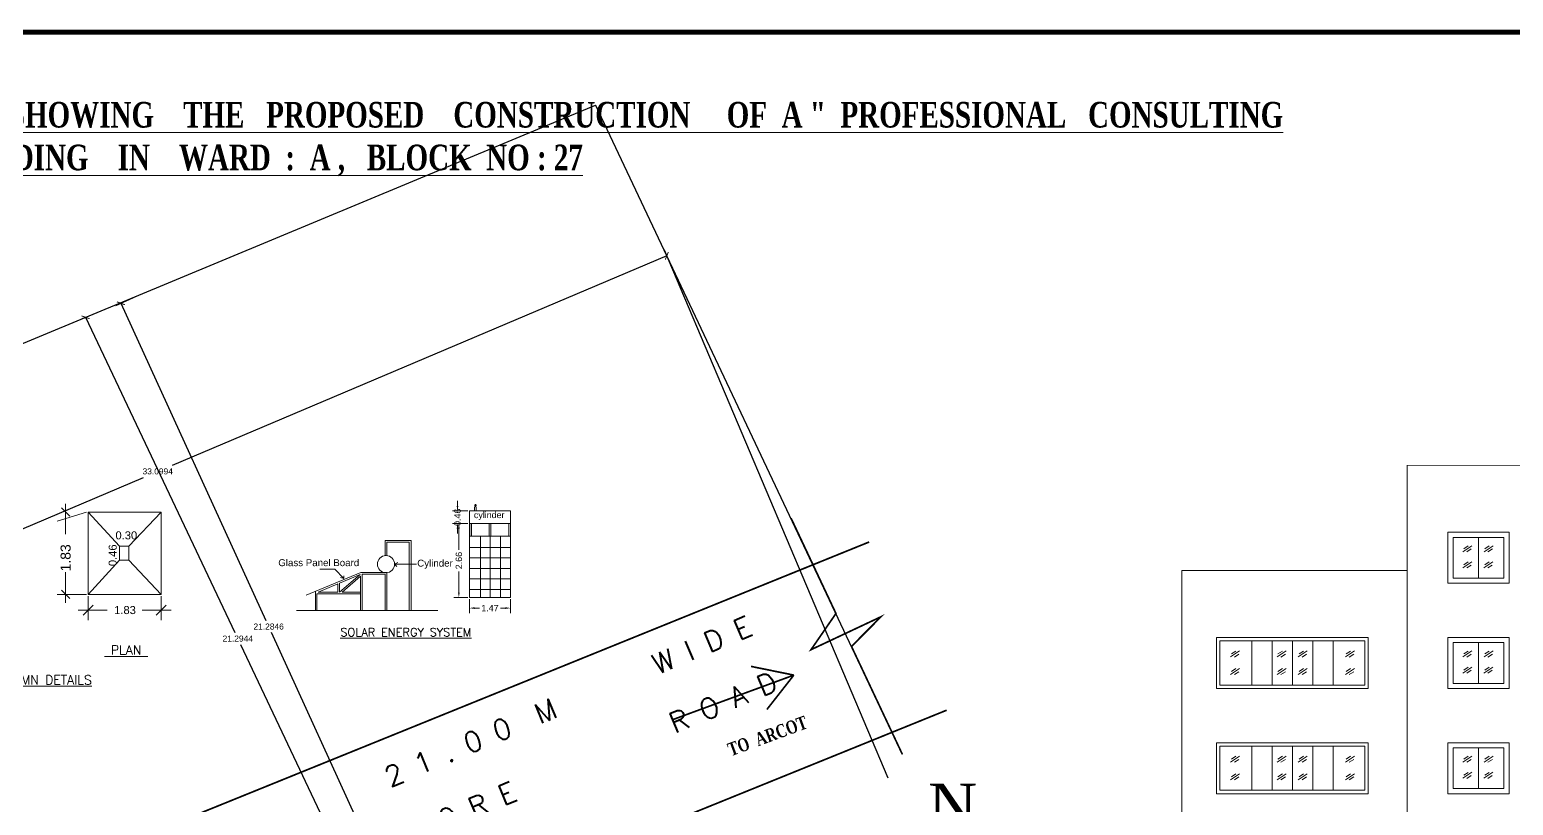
# Model space of a CAD drawing. Header units: metres. Extents: x -1560823 to -1560091, y 43631 to 43698.
# Drawn here: x -1560464.75 to -1560420.34, y 43671.47 to 43694.69 of the extents above; entities that cross this region are included whole.
import ezdxf

# ---------------------------------------------------------------- set-up
doc = ezdxf.new("R2010")
doc.units = ezdxf.units.M
doc.header["$LTSCALE"] = 750
doc.header["$MEASUREMENT"] = 0
doc.header["$PDMODE"] = 35
doc.header["$PDSIZE"] = 50
doc.layers.get('0').update_dxf_attribs({"lineweight": 5})
doc.layers.get('Defpoints').update_dxf_attribs({"lineweight": 0})
doc.layers.add('ROAD_WIDTH', color=2, linetype='Continuous', lineweight=0)
doc.layers.add('SURRENDER_ROAD_WIDTH', color=2, linetype='Continuous')
doc.styles.add('56', font='romant.shx')
doc.styles.add('ROMANS', font='romans__.ttf', dxfattribs={"width": 0.75})
doc.styles.get("Standard").update_dxf_attribs({"font": 'arial.ttf'})
doc.styles.add('tnr', font='times.ttf', dxfattribs={"height": 21.12})
doc.dimstyles.get("Standard").update_dxf_attribs({"dimtxt": 0.18, "dimasz": 0.18, "dimexe": 0.18, "dimexo": 0.0625, "dimgap": 0.09, "dimtad": 1, "dimtih": 1, "dimtoh": 1, "dimdec": 4, "dimzin": 0, "dimdsep": 46, "dimtxsty": 'Standard', "dimblk": 'ARCHTICK', "dimcen": 0.09, "dimadec": 0, "dimazin": 0, "dimtfac": 1, "dimtdec": 4, "dimtofl": 0, "dimtmove": 0, "dimatfit": 3, "dimldrblk": 'ARCHTICK', "dimfxl": 0, "dimtolj": 1, "dimtzin": 0, "dimarcsym": 0})

# ---------------------------------------------------------------- blocks, each defined once
blk = doc.blocks.new('_ArchTick')
at = {"color": 0, "linetype": 'ByBlock', "const_width": 0.15}
blk.add_lwpolyline([(-0.5, -0.5), (0.5, 0.5)], dxfattribs=at)
blk = doc.blocks.new('*D263')
at = {"layer": 'Defpoints', "color": 0}
for p in [(-1560463.07988674, 43686.08068696701), (-1560453.9642092, 43666.8360890093), (-1560453.9642092, 43666.8360890093)]:
    blk.add_point(p, dxfattribs=at)
at = {"layer": 'ROAD_WIDTH', "color": 0, "lineweight": -2}
for p, q in [((-1560463.136370565, 43686.05393201312), (-1560463.242560155, 43686.00363269971)), ((-1560463.07988674, 43686.08068696689), (-1560458.608210869, 43676.64029112598)), ((-1560453.9642092, 43666.8360890093), (-1560458.435885071, 43676.27648485033)), ((-1560453.907725376, 43666.8628439632), (-1560453.801535786, 43666.91314327658))]:
    blk.add_line(p, q, dxfattribs=at)
at = {"layer": 'ROAD_WIDTH', "color": 0, "lineweight": -2, "xscale": 0.18, "yscale": 0.18, "zscale": 0.18}
for p, rotation in [((-1560463.07988674, 43686.08068696689), 115.345726937359), ((-1560453.9642092, 43666.8360890093), 295.3457269373592)]:
    blk.add_blockref('_ArchTick', p, dxfattribs=dict(at, rotation=rotation))
at = {"layer": 'ROAD_WIDTH', "color": 0, "insert": (-1560458.52204797, 43676.45838798837), "char_height": 0.18, "attachment_point": 5}
blk.add_mtext('\\A1;21.2944', dxfattribs=at)
blk = doc.blocks.new('*D265')
at = {"layer": 'Defpoints', "color": 0}
for p in [(-1560445.679648908, 43687.91992029198), (-1560439.031038179, 43672.22405575994), (-1560469.508850768, 43659.31396015103)]:
    blk.add_point(p, dxfattribs=at)
at = {"layer": 'SURRENDER_ROAD_WIDTH', "color": 0, "lineweight": -2}
for p, q in [((-1560439.055415719, 43672.2816056126), (-1560445.749856224, 43688.08566386753)), ((-1560445.679648908, 43687.91992029198), (-1560460.48897815, 43681.6468370168)), ((-1560476.157461497, 43675.00982468307), (-1560461.348132255, 43681.28290795826)), ((-1560469.533228308, 43659.37151000368), (-1560476.227668813, 43675.17556825862))]:
    blk.add_line(p, q, dxfattribs=at)
at = {"layer": 'SURRENDER_ROAD_WIDTH', "color": 0, "lineweight": -2, "xscale": 0.18, "yscale": 0.18, "zscale": 0.18}
for p, rotation in [((-1560445.679648908, 43687.91992029198), 22.95702829936575), ((-1560476.157461497, 43675.00982468307), 202.9570282993657)]:
    blk.add_blockref('_ArchTick', p, dxfattribs=dict(at, rotation=rotation))
at = {"layer": 'SURRENDER_ROAD_WIDTH', "color": 0, "insert": (-1560460.918555202, 43681.46487248758), "char_height": 0.18, "attachment_point": 5}
blk.add_mtext('\\A1;33.0994', dxfattribs=at)
blk = doc.blocks.new('*D267')
at = {"layer": 'Defpoints', "color": 0}
for p in [(-1560461.490469081, 43686.74201273301), (-1560452.645929451, 43667.38203571411), (-1560453.176352933, 43667.13971355101)]:
    blk.add_point(p, dxfattribs=at)
at = {"layer": 'SURRENDER_ROAD_WIDTH', "color": 0, "lineweight": -2}
for p, q in [((-1560461.547317602, 43686.71604167948), (-1560462.184616304, 43686.42489393566)), ((-1560462.020892563, 43686.49969056994), (-1560457.681724578, 43677.00160519825)), ((-1560453.176352933, 43667.13971355101), (-1560457.515520919, 43676.63779892258)), ((-1560452.702777972, 43667.35606466058), (-1560453.340076674, 43667.06491691676))]:
    blk.add_line(p, q, dxfattribs=at)
at = {"layer": 'SURRENDER_ROAD_WIDTH', "color": 0, "lineweight": -2, "xscale": 0.18, "yscale": 0.18, "zscale": 0.18}
for p, rotation in [((-1560462.020892563, 43686.49969056994), 114.5531294589493), ((-1560453.176352933, 43667.13971355101), 294.5531294589493)]:
    blk.add_blockref('_ArchTick', p, dxfattribs=dict(at, rotation=rotation))
at = {"layer": 'SURRENDER_ROAD_WIDTH', "color": 0, "insert": (-1560457.598622748, 43676.81970206064), "char_height": 0.18, "attachment_point": 5}
blk.add_mtext('\\A1;21.2846', dxfattribs=at)
blk = doc.blocks.new('A$C42f8ecb2')
at = {"color": 0}
for points in [[(10.94115684134886, 7.408480594138383), (0, 0.0868800775206182)], [(1.052509036962874, 3.763288737129181), (6.434443306294267, 7.246967571962157)], [(4.737596922015653, 0), (10.11953119134705, 3.483678834832971)]]:
    blk.add_lwpolyline(points, dxfattribs=at)
blk = doc.blocks.new('A$C3354699B')
at = {"linetype": 'ByBlock', "ltscale": 0.5}
for p, q in [((6.507875777117988, 4.866514780895614), (6.507875777117988, 5.046514780895676)), ((6.87815043267983, 4.686514780895663), (6.327875777118149, 4.686514780895663)), ((6.87815043267983, 4.230322780895106), (6.327875777118149, 4.230322780895106)), ((6.507875777117988, 4.050322780895156), (6.507875777117988, 3.870322780895093)), ((6.556894036341872, 4.050322780895156), (6.556894036341872, 3.290363053746998)), ((6.556894036341872, 1.74920278089621), (6.556894036341872, 2.509162508044369)), ((6.87815043267983, 1.569202780896261), (6.376894036342037, 1.569202780896261)), ((6.94065043267983, 1.506702780896261), (6.94065043267983, 1.00961101540929)), ((7.120650432679668, 1.18961101540924), (7.29768352093879, 1.18961101540924)), ((8.2305010566738, 1.18961101540924), (8.053467968414678, 1.18961101540924)), ((8.410501056673638, 1.506702780896261), (8.410501056673638, 1.00961101540929))]:
    blk.add_line(p, q, dxfattribs=at)
for p, q in [((7.112893323384013, 4.896064847569392), (7.206671547673977, 4.896064847569392)), ((7.122123835096318, 4.686514780895663), (7.122123835096318, 4.81863639768369)), ((7.152536635095202, 4.849049197683484), (7.152536635095202, 4.929360966822856)), ((7.182949435096318, 4.686514780895663), (7.182949435096318, 4.81863639768369)), ((6.94065043267983, 1.569202780896261), (6.94065043267983, 4.686514780895663)), ((6.94065043267983, 4.686514780895663), (8.410501056673638, 4.686514780895663)), ((8.410501056673638, 1.569202780896261), (8.410501056673638, 4.686514780895663)), ((6.94065043267983, 4.230322780895106), (8.410501056673638, 4.230322780895106)), ((8.410501056673638, 3.774130780894551), (6.94065043267983, 3.774130780894551)), ((6.946691752534705, 4.230322780895106), (6.946691752534705, 3.774130780894551)), ((7.007517352534705, 4.230322780895106), (7.007517352534705, 3.774130780894551)), ((7.337891351554389, 1.569202780896261), (7.337891351554389, 3.774130780894551)), ((7.648183604605536, 4.230322780895106), (7.648183604605536, 3.774130780894551)), ((7.686563850682433, 1.569202780896261), (7.686563850682433, 3.774130780894551)), ((7.709009204605536, 4.230322780895106), (7.709009204605536, 3.774130780894551)), ((8.050395608182953, 1.569202780896261), (8.050395608182953, 3.774130780894551)), ((8.349675456673639, 4.230322780895106), (8.349675456673639, 3.774130780894551)), ((8.410501056673638, 4.230322780895106), (8.410501056673638, 3.774130780894551)), ((3.904013499452958, 3.620511335061904), (4.834920468430028, 3.620511335061904)), ((3.904013499452958, 3.620511335061904), (3.904013499452958, 3.073453524083902)), ((3.964839099445272, 3.559685735065044), (3.964839099445272, 3.073453524083902)), ((3.964839099445272, 3.559685735065044), (4.774094868434076, 3.559685735065044)), ((4.774094868434076, 1.100307298311577), (4.774094868434076, 3.559685735065044)), ((4.834920468430028, 1.100307298311577), (4.834920468430028, 3.620511335061904)), ((6.94065043267983, 3.369970368960707), (8.410501056673638, 3.369970368960707)), ((4.36198024612258, 2.827298805817348), (4.244354526887946, 2.770408461312741)), ((4.244354526887946, 2.770408461312741), (5.026118685565958, 2.770408461312741)), ((4.244354526887946, 2.770408461312741), (4.32664317774379, 2.688119810462353)), ((6.94065043267983, 3.003374460892587), (8.410501056673638, 3.003374460892587)), ((3.030597236046558, 2.471235218741071), (1.065774315571615, 1.655053999479036)), ((2.087880036971, 2.58597335919637), (1.556634407167621, 2.58597335919637)), ((2.413581209272706, 2.260272186886481), (2.087880036971, 2.58597335919637)), ((3.006478628622062, 2.395351694069518), (2.262439454021659, 2.086280177050298)), ((2.262439454021659, 1.766745317316575), (3.006478628622062, 2.395351694069518)), ((2.301116992403875, 2.29448222143162), (2.413581209272706, 2.260272186886481)), ((2.354961724537133, 1.766745317316575), (3.019173215657247, 2.343733143084476)), ((2.413581209272706, 2.260272186886481), (2.413581209272706, 2.34875194649373)), ((3.019173215657247, 2.343733143084476), (3.019173215657247, 1.100307298311577)), ((3.964839099445272, 2.471235218741071), (3.030597236046558, 2.471235218741071)), ((3.904013499452958, 2.41040961873875), (3.079998815644103, 2.41040961873875)), ((3.079998815644103, 2.41040961873875), (3.079998815644103, 1.100307298311577)), ((3.904013499452958, 1.100307298311577), (3.904013499452958, 2.41040961873875)), ((3.964839099445272, 1.100307298311577), (3.964839099445272, 2.471235218741071)), ((6.94065043267983, 2.620115252245227), (8.410501056673638, 2.620115252245227)), ((6.94065043267983, 2.236856043599686), (8.410501056673638, 2.236856043599686)), ((1.395411203552612, 1.100307298311577), (1.395411203552612, 1.79198411890172)), ((1.444880092391938, 1.100307298311577), (1.444880092391938, 1.705919717316078)), ((1.444880092391938, 1.705919717316078), (3.019173215657247, 1.705919717316078)), ((2.201613854022979, 2.061013415424326), (1.493211491555484, 1.766745317316575)), ((1.493211491555484, 1.766745317316575), (2.201613854022979, 1.766745317316575)), ((2.201613854022979, 1.766745317316575), (2.201613854022979, 2.061013415424326)), ((2.262439454021659, 1.766745317316575), (2.262439454021659, 2.086280177050298)), ((2.354961724537133, 1.766745317316575), (3.019173215657247, 1.766745317316575)), ((6.94065043267983, 1.853596834953235), (8.410501056673638, 1.853596834953235)), ((0.7113845740195757, 1.100307298311577), (5.805560150598465, 1.100307298311577)), ((6.94065043267983, 1.569202780896261), (8.410501056673638, 1.569202780896261))]:
    blk.add_line(p, q)
blk.add_circle((3.93431377519937, 2.770408461312741), 0.3100407516891957)
blk.add_arc((7.152536635095202, 4.81863639768369), 0.0304128000000069, 0, 180)
for points in [[(6.477875777117788, 4.866514780895614), (6.537875777117732, 4.866514780895614), (6.507875777117988, 4.686514780895663)], [(6.477875777117788, 4.050322780895156), (6.537875777117732, 4.050322780895156), (6.507875777117988, 4.230322780895106)], [(6.526894036341673, 4.050322780895156), (6.586894036342072, 4.050322780895156), (6.556894036341872, 4.230322780895106)], [(6.526894036341673, 1.74920278089621), (6.586894036342072, 1.74920278089621), (6.556894036341872, 1.569202780896261)], [(7.120650432679668, 1.219611015409211), (7.120650432679668, 1.159611015409268), (6.94065043267983, 1.18961101540924)], [(8.2305010566738, 1.219611015409211), (8.2305010566738, 1.159611015409268), (8.410501056673638, 1.18961101540924)]]:
    blk.add_solid(points, dxfattribs=at)
at = {"color": 4}
for s, height, p in [('cylinder', 0.228096, (7.099133796832574, 4.428002629177058)), ('Glass Panel Board', 0.25, (0.0582405277618818, 2.698732932998951)), ('Cylinder', 0.25, (5.057843952111396, 2.681533337068115))]:
    blk.add_text(s, height=height, dxfattribs=at).set_placement(p)
at = {"color": 2, "style": '56'}
blk.add_text('%%USOLAR ENERGY SYSTEM', height=0.3, dxfattribs=at).set_placement((2.289336637169979, 0.1705600762378481))
at = {"linetype": 'ByBlock', "ltscale": 0.5, "char_height": 0.23, "attachment_point": 5, "rotation": 90}
for s, insert in [('\\A1;0.46', (6.507875777117988, 4.458418780895499)), ('\\A1;2.66', (6.556894036341872, 2.899762780895798))]:
    blk.add_mtext(s, dxfattribs=dict(at, insert=insert))
at = {"linetype": 'ByBlock', "ltscale": 0.5, "insert": (7.675575744676733, 1.18961101540924), "char_height": 0.23, "attachment_point": 5}
blk.add_mtext('\\A1;1.47', dxfattribs=at)
blk = doc.blocks.new('A$C5F8D0856')
at = {"color": 7, "ltscale": 3}
blk.add_blockref('A$C3354699B', (-8.168667591e-07, 0.0102213166223919), dxfattribs=at)
blk = doc.blocks.new('_Oblique')
at = {"color": 0, "linetype": 'ByBlock', "lineweight": -2}
blk.add_line((-0.5, -0.5), (0.5, 0.5), dxfattribs=at)

msp = doc.modelspace()

# ---------------------------------------------------------------- linework, layer by layer
at = {"color": 0}
for p, q in [((-1560423.514793893, 43678.49870787741), (-1560423.514793893, 43681.64969774694)), ((-1560423.514793893, 43668.66457013957), (-1560423.514793893, 43681.64969774694)), ((-1560463.004574467, 43680.24889058083), (-1560460.812377598, 43680.24889058083)), ((-1560463.004574467, 43680.24889058083), (-1560463.004574467, 43677.78116010183)), ((-1560462.064672447, 43679.22399712407), (-1560463.004574467, 43680.24889058083)), ((-1560461.784978371, 43679.22399712407), (-1560460.812377598, 43680.24889058083)), ((-1560460.812377598, 43677.78116010183), (-1560460.812377598, 43680.24889058083)), ((-1560462.064672447, 43678.80605355859), (-1560463.004574467, 43677.78116010183)), ((-1560461.784978371, 43678.80605355859), (-1560460.812377598, 43677.78116010183)), ((-1560430.26306466, 43668.66457013957), (-1560430.26306466, 43678.49870787741)), ((-1560463.004574467, 43677.78116010183), (-1560460.812377598, 43677.78116010183)), ((-1560429.22255262, 43674.96654987855), (-1560429.22255262, 43676.49122239606)), ((-1560424.679734955, 43674.96654987855), (-1560424.679734955, 43676.49122239606)), ((-1560441.876952418, 43675.36565097672), (-1560445.505900621, 43674.0307116976)), ((-1560424.679734955, 43674.96654987855), (-1560429.22255262, 43674.96654987855)), ((-1560429.22255262, 43671.81556000907), (-1560429.22255262, 43673.34023252656)), ((-1560424.679734955, 43671.81556000907), (-1560424.679734955, 43673.34023252656)), ((-1560424.679734955, 43671.81556000907), (-1560429.22255262, 43671.81556000907))]:
    msp.add_line(p, q, dxfattribs=at)
at = {"color": 0, "linetype": 'ByBlock', "ltscale": 0.5}
for p, q in [((-1560463.048498472, 43680.24889058083), (-1560463.924541889, 43679.97336727491)), ((-1560463.674973677, 43680.49845879272), (-1560463.674973677, 43679.58529752222)), ((-1560463.674973677, 43677.53159188993), (-1560463.674973677, 43678.44475316044)), ((-1560463.048498472, 43677.78116010183), (-1560463.924541889, 43677.78116010183))]:
    msp.add_line(p, q, dxfattribs=at)
at = {"color": 0, "linetype": 'ByBlock'}
for p, q in [((-1560463.004574467, 43677.72845129549), (-1560463.004574467, 43677.01144711346)), ((-1560460.812377598, 43677.72845129549), (-1560460.812377598, 43677.01144711346)), ((-1560463.304056321, 43677.31092896772), (-1560462.427488666, 43677.31092896772)), ((-1560460.512895744, 43677.31092896772), (-1560461.389463399, 43677.31092896772))]:
    msp.add_line(p, q, dxfattribs=at)
at = {"color": 0, "const_width": 0.15246725175}
msp.add_lwpolyline([(-1560474.096990783, 43694.61732945777), (-1560381.22993415, 43694.61732945777), (-1560381.141948935, 43630.61959695968), (-1560474.009005568, 43630.61959695968)], close=True, dxfattribs=at)
at = {"color": 0}
for points, const_width in [([(-1560423.514793893, 43681.64969774694), (-1560414.980146832, 43681.64969774694)], 0.025411208625), ([(-1560423.514793893, 43678.49870787741), (-1560423.514793893, 43681.64969774694)], 0.025411208625), ([(-1560430.26306466, 43678.49870787741), (-1560423.514793893, 43678.49870787741)], 0.025411208625), ([(-1560430.26306466, 43678.49870787741), (-1560430.26306466, 43668.66457013957)], 0.025411208625), ([(-1560423.514793893, 43678.49870787741), (-1560423.514793893, 43671.10404616757)], 0.025411208625), ([(-1560441.876952418, 43675.36565097672), (-1560443.040829917, 43675.60281322607), (-1560443.15818112, 43675.62672577294)], 0.05082241724999999), ([(-1560442.920878619, 43674.98163389696), (-1560445.505900621, 43674.0307116976), (-1560441.876952418, 43675.36565097672)], 0.05082241724999999), ([(-1560442.920878619, 43674.98163389696), (-1560442.920878619, 43674.98163389696), (-1560445.505900621, 43674.0307116976), (-1560441.876952418, 43675.36565097672)], 0.05082241724999999), ([(-1560441.876952418, 43675.36565097672), (-1560442.609695272, 43674.43080089429), (-1560442.683576119, 43674.33654202097)], 0.05082241724999999)]:
    msp.add_lwpolyline(points, dxfattribs=dict(at, const_width=const_width))
at = {"color": 0, "ltscale": 500, "const_width": 0.05082241724999999}
for points in [[(-1560438.626890906, 43672.99106950063), (-1560440.15173528, 43676.22449785035), (-1560439.266297094, 43677.11409188058), (-1560441.362603271, 43676.12714026326), (-1560440.615941503, 43677.21048171786), (-1560441.958600081, 43680.06231702993)], [(-1560439.623691842, 43679.35145057111), (-1560473.481274124, 43665.62283064141)], [(-1560437.303542344, 43674.31457326352), (-1560446.02482511, 43670.77825530073)]]:
    msp.add_lwpolyline(points, dxfattribs=at)
at = {"color": 0}
for points in [[(-1560422.29581223, 43679.64221226556), (-1560420.466205209, 43679.64221226556)], [(-1560421.38100872, 43679.48974501382), (-1560421.38100872, 43678.27000699982)], [(-1560429.22255262, 43676.49122239606), (-1560424.679734955, 43676.49122239606)], [(-1560428.170881802, 43676.38957756156), (-1560428.170881802, 43675.06819471305)], [(-1560427.561012795, 43676.38957756156), (-1560427.561012795, 43675.06819471305)], [(-1560426.951143788, 43676.38957756156), (-1560426.951143788, 43675.06819471305)], [(-1560426.341274781, 43676.38957756156), (-1560426.341274781, 43675.06819471305)], [(-1560425.731405774, 43676.38957756156), (-1560425.731405774, 43675.06819471305)], [(-1560421.38100872, 43676.33875514432), (-1560421.38100872, 43675.11901713029)], [(-1560429.22255262, 43673.34023252656), (-1560424.679734955, 43673.34023252656)], [(-1560428.170881802, 43673.23858769205), (-1560428.170881802, 43671.91720484356)], [(-1560427.561012795, 43673.23858769205), (-1560427.561012795, 43671.91720484356)], [(-1560426.951143788, 43673.23858769205), (-1560426.951143788, 43671.91720484356)], [(-1560426.341274781, 43673.23858769205), (-1560426.341274781, 43671.91720484356)], [(-1560425.731405774, 43673.23858769205), (-1560425.731405774, 43671.91720484356)], [(-1560421.38100872, 43673.18776527482), (-1560421.38100872, 43671.96802726081)]]:
    msp.add_lwpolyline(points, dxfattribs=at)
for points in [[(-1560422.29581223, 43679.64221226556), (-1560420.466205209, 43679.64221226556), (-1560420.466205209, 43678.11753974806), (-1560422.29581223, 43678.11753974806)], [(-1560422.143344978, 43679.48974501382), (-1560420.618672461, 43679.48974501382), (-1560420.618672461, 43678.27000699982), (-1560422.143344978, 43678.27000699982)], [(-1560429.22255262, 43674.96654987855), (-1560424.679734955, 43674.96654987855), (-1560424.679734955, 43676.49122239606), (-1560429.22255262, 43676.49122239606)], [(-1560429.120907786, 43675.06819471305), (-1560424.78137979, 43675.06819471305), (-1560424.78137979, 43676.38957756156), (-1560429.120907786, 43676.38957756156)], [(-1560422.29581223, 43676.49122239606), (-1560420.466205209, 43676.49122239606), (-1560420.466205209, 43674.96654987855), (-1560422.29581223, 43674.96654987855)], [(-1560422.143344978, 43676.33875514432), (-1560420.618672461, 43676.33875514432), (-1560420.618672461, 43675.11901713029), (-1560422.143344978, 43675.11901713029)], [(-1560429.22255262, 43671.81556000907), (-1560424.679734955, 43671.81556000907), (-1560424.679734955, 43673.34023252656), (-1560429.22255262, 43673.34023252656)], [(-1560429.120907786, 43671.91720484356), (-1560424.78137979, 43671.91720484356), (-1560424.78137979, 43673.23858769205), (-1560429.120907786, 43673.23858769205)], [(-1560422.29581223, 43673.34023252656), (-1560420.466205209, 43673.34023252656), (-1560420.466205209, 43671.81556000907), (-1560422.29581223, 43671.81556000907)], [(-1560422.143344978, 43673.18776527482), (-1560420.618672461, 43673.18776527482), (-1560420.618672461, 43671.96802726081), (-1560422.143344978, 43671.96802726081)]]:
    msp.add_lwpolyline(points, close=True, dxfattribs=at)
at = {"color": 0, "linetype": 'ByBlock', "ltscale": 0.5}
msp.add_lwpolyline([(-1560462.064672447, 43678.80605355859), (-1560461.784978371, 43678.80605355859), (-1560461.784978371, 43679.22399712407), (-1560462.064672447, 43679.22399712407)], close=True, dxfattribs=at)
at = {"layer": 'ROAD_WIDTH'}
msp.add_lwpolyline([(-1560478.379154712, 43679.71495920897), (-1560447.81569603, 43692.43181975872), (-1560438.938417894, 43673.65166163319), (-1560446.02482511, 43670.77825530075), (-1560449.692368729, 43669.21546696731), (-1560449.692368729, 43669.21546696731), (-1560469.586253694, 43661.06375159064)], close=True, dxfattribs=at)
at = {"layer": 'SURRENDER_ROAD_WIDTH'}
msp.add_lwpolyline([(-1560469.330584389, 43660.54833096516), (-1560478.379154712, 43679.71495920897), (-1560447.81569603, 43692.43181975872), (-1560438.938417894, 43673.65166163322), (-1560446.02482511, 43670.77825530071), (-1560449.692368729, 43669.21546696731), (-1560449.692368727, 43668.60559796114), (-1560454.974570733, 43666.41735686488)], close=True, dxfattribs=at)

# ---------------------------------------------------------------- block references
at = {"color": 0, "lineweight": 50, "ltscale": 35, "xscale": 0.83189403958044, "yscale": 0.83189403958044, "zscale": 0.83189403958044}
msp.add_blockref('A$C5F8D0856', (-1560457.358699074, 43676.37474318794), dxfattribs=at)
at = {"color": 0, "linetype": 'ByBlock', "ltscale": 0.5, "xscale": 0.2495682118741319, "yscale": 0.2495682118741319, "zscale": 0.2495682118741319}
for p, rotation in [((-1560463.674973677, 43680.24889058083), 90), ((-1560463.674973677, 43677.78116010183), 270)]:
    msp.add_blockref('_Oblique', p, dxfattribs=dict(at, rotation=rotation))
at = {"color": 0, "xscale": 0.0246209853894111, "yscale": 0.0246209853894111, "zscale": 0.0246209853894111}
for p in [(-1560421.846687216, 43679.05839443515), (-1560421.846687216, 43679.05839443515), (-1560421.216445685, 43679.05839443515), (-1560421.216445685, 43679.05839443515), (-1560421.846687216, 43678.5764751612), (-1560421.846687216, 43678.5764751612), (-1560421.221551092, 43678.5764751612), (-1560421.221551092, 43678.5764751612), (-1560428.805838489, 43675.90740456564), (-1560428.805838489, 43675.90740456564), (-1560427.41119359, 43675.90740456564), (-1560427.41119359, 43675.90740456564), (-1560426.777753188, 43675.90740456564), (-1560426.777753188, 43675.90740456564), (-1560425.367136278, 43675.90740456564), (-1560425.367136278, 43675.90740456564), (-1560421.846687216, 43675.90740456564), (-1560421.846687216, 43675.90740456564), (-1560421.216445685, 43675.90740456564), (-1560421.216445685, 43675.90740456564), (-1560428.805838489, 43675.38106526766), (-1560428.805838489, 43675.38106526766), (-1560427.41119359, 43675.38106526766), (-1560427.41119359, 43675.38106526766), (-1560426.777753188, 43675.38106526766), (-1560426.777753188, 43675.38106526766), (-1560425.367136278, 43675.38106526766), (-1560425.367136278, 43675.38106526766), (-1560421.846687216, 43675.42548529171), (-1560421.846687216, 43675.42548529171), (-1560421.221551092, 43675.42548529171), (-1560421.221551092, 43675.42548529171), (-1560428.805838489, 43672.75641469613), (-1560428.805838489, 43672.75641469613), (-1560427.41119359, 43672.75641469613), (-1560427.41119359, 43672.75641469613), (-1560426.777753188, 43672.75641469613), (-1560426.777753188, 43672.75641469613), (-1560425.367136278, 43672.75641469613), (-1560425.367136278, 43672.75641469613), (-1560421.846687216, 43672.75641469613), (-1560421.846687216, 43672.75641469613), (-1560421.216445685, 43672.75641469613), (-1560421.216445685, 43672.75641469613), (-1560428.805838489, 43672.23007539815), (-1560428.805838489, 43672.23007539815), (-1560427.41119359, 43672.23007539815), (-1560427.41119359, 43672.23007539815), (-1560426.777753188, 43672.23007539815), (-1560426.777753188, 43672.23007539815), (-1560425.367136278, 43672.23007539815), (-1560425.367136278, 43672.23007539815), (-1560421.846687216, 43672.27449542221), (-1560421.846687216, 43672.27449542221), (-1560421.221551092, 43672.27449542221), (-1560421.221551092, 43672.27449542221)]:
    msp.add_blockref('A$C42f8ecb2', p, dxfattribs=at)
at = {"color": 0, "linetype": 'ByBlock', "xscale": 0.2994818542489582, "yscale": 0.2994818542489582, "zscale": 0.2994818542489582, "rotation": 180}
msp.add_blockref('_Oblique', (-1560463.004574467, 43677.31092896772), dxfattribs=at)
at = {"color": 0, "linetype": 'ByBlock', "xscale": 0.2994818542489582, "yscale": 0.2994818542489582, "zscale": 0.2994818542489582}
msp.add_blockref('_Oblique', (-1560460.812377598, 43677.31092896772), dxfattribs=at)

# ---------------------------------------------------------------- texts
at = {"color": 0, "linetype": 'ByBlock'}
for s, p in [('0.30', (-1560462.184515762, 43679.43167848026)), ('1.83', (-1560462.224065562, 43677.19355453658))]:
    msp.add_text(s, height=0.2395854833991667, dxfattribs=at).set_placement(p)
msp.add_text('0.46', height=0.2395854833991667, rotation=90, dxfattribs=at).set_placement((-1560462.148201185, 43678.62853930022))
at = {"color": 0, "style": 'ROMANS'}
for s, p in [('E X I S T I N G       2 1 . 0 0  M      W I D E        ', (-1560463.332600382, 43668.04287742821)), ('N  E  W        V E L L O R E          R O A D', (-1560462.354377454, 43666.47523081156))]:
    msp.add_text(s, height=0.6098690069999999, rotation=22.87719777356427, dxfattribs=at).set_placement(p)
at = {"color": 0}
for s, height, style, p in [('%%U PLAN ', 0.274024608626238, 'ROMANS', (-1560462.51008274, 43675.98023139082)), ('%%UCOLUMN DETAILS', 0.274024608626238, 'ROMANS', (-1560465.979763094, 43675.08615366393)), ('N', 1.344905682525538, 'tnr', (-1560437.857574095, 43670.77249919565))]:
    msp.add_text(s, height=height, dxfattribs=dict(at, style=style)).set_placement(p)
at = {"color": 0, "insert": (-1560475.7115999, 43692.52996661876), "char_height": 0.7671971340238044, "width": 89.73617141725077, "attachment_point": 1, "style": 'ROMANS'}
msp.add_mtext('\\A1;                  {\\fTimes New Roman|b1|i0|c0|p18;\\LPLAN    SHOWING    THE   PROPOSED    CONSTRUCTION     OF  A "  PROFESSIONAL   CONSULTING   \\P\\l                   \\LOFFICE " BUILDING    IN    WARD  :  A ,   BLOCK  NO : 27\\H2.33984x; }', dxfattribs=at)
at = {"color": 0, "linetype": 'ByBlock', "ltscale": 0.5, "insert": (-1560463.674973677, 43678.87726368837), "char_height": 0.2994818542489582, "attachment_point": 5, "rotation": 90}
msp.add_mtext('\\A1;1.83', dxfattribs=at)
at = {"color": 0, "insert": (-1560441.56736467, 43674.15921058515), "char_height": 0.3947613726889954, "width": 5.024962918339236, "attachment_point": 3, "rotation": 20.196472194978682, "style": 'ROMANS'}
msp.add_mtext('{\\fTimes New Roman|b1|i0|c0|p18;\\C4;TO  ARCOT }', dxfattribs=at)

# ---------------------------------------------------------------- dimensions: what is measured, and where the dimension line sits
at = {"layer": 'ROAD_WIDTH'}
dim = msp.add_aligned_dim(p1=(-1560463.07988674, 43686.08068696699), p2=(-1560453.9642092, 43666.83608900939), distance=-3.737575646611078e-11, dimstyle='Standard', override={"dimscale": 1}, dxfattribs=at)
dim.commit()
dim.dimension.update_dxf_attribs({"geometry": '*D263', "text_midpoint": (-1560458.52204797, 43676.45838798837)})
at = {"layer": 'SURRENDER_ROAD_WIDTH'}
for p1, p2, distance, picture, middle in [((-1560469.508850768, 43659.31396015106), (-1560439.031038179, 43672.22405575994), 17.045943448048572, '*D265', (-1560460.918555202, 43681.46487248758)), ((-1560461.490469081, 43686.74201273298), (-1560452.645929451, 43667.38203571412), -0.5831544400389863, '*D267', (-1560457.598622748, 43676.81970206064))]:
    dim = msp.add_aligned_dim(p1=p1, p2=p2, distance=distance, dimstyle='Standard', override={"dimscale": 1}, dxfattribs=at)
    dim.commit()
    dim.dimension.update_dxf_attribs({"geometry": picture, "text_midpoint": middle})

doc.saveas('drawing.dxf')
